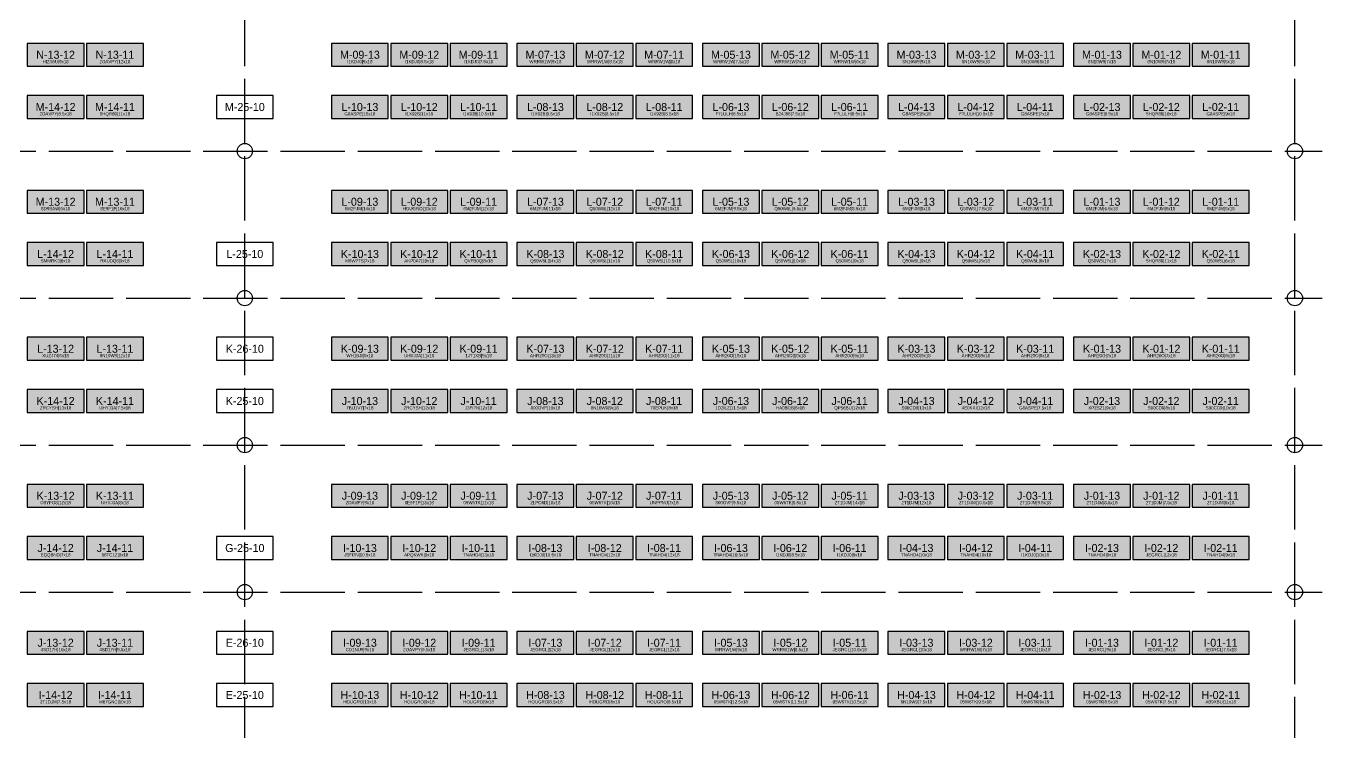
# Model space of a CAD drawing. Header units: metres. Extents: x 0 to 48.5, y -2.8 to 53.5.
# Drawn here: x 22.89 to 48.46, y 25.44 to 39.37 of the extents above; entities that cross this region are included whole.
import ezdxf
from ezdxf.enums import TextEntityAlignment as Align

# ---------------------------------------------------------------- set-up
doc = ezdxf.new("R2010")
doc.units = ezdxf.units.M
doc.linetypes.add('DASHED', pattern=[1.524, 1.27, -0.254])
for name, color, linetype in [('CROSS_AISLES', 4, 'Continuous'), ('LABELS', 7, 'Continuous'), ('RACK_L1', 7, 'Continuous'), ('STOCK_ONLY', 254, 'Continuous'), ('SUPPORT_POINTS', 8, 'Continuous'), ('WALKWAYS', 8, 'Continuous'), ('ZONE_A', 1, 'Continuous'), ('ZONE_B', 30, 'Continuous'), ('ZONE_C', 5, 'Continuous')]:
    doc.layers.add(name, color=color, linetype=linetype)

msp = doc.modelspace()

# ---------------------------------------------------------------- hatches: boundary and pattern name
at = {"layer": 'STOCK_ONLY'}
for points in [[(24.081, 38.574), (25.204, 38.574), (25.204, 39.025), (24.081, 39.025)], [(28.912, 38.574), (30.035, 38.574), (30.035, 39.025), (28.912, 39.025)], [(30.084, 38.574), (31.206, 38.574), (31.206, 39.025), (30.084, 39.025)], [(31.255, 38.574), (32.377, 38.574), (32.377, 39.025), (31.255, 39.025)], [(32.572, 38.574), (33.695, 38.574), (33.695, 39.025), (32.572, 39.025)], [(33.744, 38.574), (34.866, 38.574), (34.866, 39.025), (33.744, 39.025)], [(36.232, 38.574), (37.355, 38.574), (37.355, 39.025), (36.232, 39.025)], [(37.404, 38.574), (38.526, 38.574), (38.526, 39.025), (37.404, 39.025)], [(38.575, 38.574), (39.697, 38.574), (39.697, 39.025), (38.575, 39.025)], [(39.892, 38.574), (41.015, 38.574), (41.015, 39.025), (39.892, 39.025)], [(41.064, 38.574), (42.186, 38.574), (42.186, 39.025), (41.064, 39.025)], [(42.235, 38.574), (43.357, 38.574), (43.357, 39.025), (42.235, 39.025)], [(43.552, 38.574), (44.675, 38.574), (44.675, 39.025), (43.552, 39.025)], [(44.724, 38.574), (45.846, 38.574), (45.846, 39.025), (44.724, 39.025)], [(24.081, 37.543), (25.204, 37.543), (25.204, 37.994), (24.081, 37.994)], [(30.084, 37.543), (31.206, 37.543), (31.206, 37.994), (30.084, 37.994)], [(32.572, 37.543), (33.695, 37.543), (33.695, 37.994), (32.572, 37.994)], [(33.744, 37.543), (34.866, 37.543), (34.866, 37.994), (33.744, 37.994)], [(34.915, 37.543), (36.037, 37.543), (36.037, 37.994), (34.915, 37.994)], [(37.404, 37.543), (38.526, 37.543), (38.526, 37.994), (37.404, 37.994)], [(42.235, 37.543), (43.357, 37.543), (43.357, 37.994), (42.235, 37.994)], [(44.724, 37.543), (45.846, 37.543), (45.846, 37.994), (44.724, 37.994)], [(45.895, 37.543), (47.017, 37.543), (47.017, 37.994), (45.895, 37.994)], [(22.91, 35.674), (24.032, 35.674), (24.032, 36.125), (22.91, 36.125)], [(28.912, 35.674), (30.035, 35.674), (30.035, 36.125), (28.912, 36.125)], [(31.255, 35.674), (32.377, 35.674), (32.377, 36.125), (31.255, 36.125)], [(32.572, 35.674), (33.695, 35.674), (33.695, 36.125), (32.572, 36.125)], [(33.744, 35.674), (34.866, 35.674), (34.866, 36.125), (33.744, 36.125)], [(37.404, 35.674), (38.526, 35.674), (38.526, 36.125), (37.404, 36.125)], [(39.892, 35.674), (41.015, 35.674), (41.015, 36.125), (39.892, 36.125)], [(41.064, 35.674), (42.186, 35.674), (42.186, 36.125), (41.064, 36.125)], [(42.235, 35.674), (43.357, 35.674), (43.357, 36.125), (42.235, 36.125)], [(44.724, 35.674), (45.846, 35.674), (45.846, 36.125), (44.724, 36.125)], [(45.895, 35.674), (47.017, 35.674), (47.017, 36.125), (45.895, 36.125)], [(30.084, 34.643), (31.206, 34.643), (31.206, 35.094), (30.084, 35.094)], [(31.255, 34.643), (32.377, 34.643), (32.377, 35.094), (31.255, 35.094)], [(32.572, 34.643), (33.695, 34.643), (33.695, 35.094), (32.572, 35.094)], [(33.744, 34.643), (34.866, 34.643), (34.866, 35.094), (33.744, 35.094)], [(36.232, 34.643), (37.355, 34.643), (37.355, 35.094), (36.232, 35.094)], [(37.404, 34.643), (38.526, 34.643), (38.526, 35.094), (37.404, 35.094)], [(38.575, 34.643), (39.697, 34.643), (39.697, 35.094), (38.575, 35.094)], [(39.892, 34.643), (41.015, 34.643), (41.015, 35.094), (39.892, 35.094)], [(41.064, 34.643), (42.186, 34.643), (42.186, 35.094), (41.064, 35.094)], [(42.235, 34.643), (43.357, 34.643), (43.357, 35.094), (42.235, 35.094)], [(43.552, 34.643), (44.675, 34.643), (44.675, 35.094), (43.552, 35.094)], [(44.724, 34.643), (45.846, 34.643), (45.846, 35.094), (44.724, 35.094)], [(45.895, 34.643), (47.017, 34.643), (47.017, 35.094), (45.895, 35.094)], [(24.081, 32.775), (25.204, 32.775), (25.204, 33.226), (24.081, 33.226)], [(31.255, 32.775), (32.377, 32.775), (32.377, 33.226), (31.255, 33.226)], [(32.572, 32.775), (33.695, 32.775), (33.695, 33.226), (32.572, 33.226)], [(34.915, 32.775), (36.037, 32.775), (36.037, 33.226), (34.915, 33.226)], [(36.232, 32.775), (37.355, 32.775), (37.355, 33.226), (36.232, 33.226)], [(37.404, 32.775), (38.526, 32.775), (38.526, 33.226), (37.404, 33.226)], [(38.575, 32.775), (39.697, 32.775), (39.697, 33.226), (38.575, 33.226)], [(39.892, 32.775), (41.015, 32.775), (41.015, 33.226), (39.892, 33.226)], [(41.064, 32.775), (42.186, 32.775), (42.186, 33.226), (41.064, 33.226)], [(42.235, 32.775), (43.357, 32.775), (43.357, 33.226), (42.235, 33.226)], [(43.552, 32.775), (44.675, 32.775), (44.675, 33.226), (43.552, 33.226)], [(44.724, 32.775), (45.846, 32.775), (45.846, 33.226), (44.724, 33.226)], [(34.915, 31.743), (36.037, 31.743), (36.037, 32.194), (34.915, 32.194)], [(37.404, 31.743), (38.526, 31.743), (38.526, 32.194), (37.404, 32.194)], [(41.064, 31.743), (42.186, 31.743), (42.186, 32.194), (41.064, 32.194)], [(43.552, 31.743), (44.675, 31.743), (44.675, 32.194), (43.552, 32.194)], [(44.724, 31.743), (45.846, 31.743), (45.846, 32.194), (44.724, 32.194)], [(45.895, 31.743), (47.017, 31.743), (47.017, 32.194), (45.895, 32.194)], [(24.081, 29.874), (25.204, 29.874), (25.204, 30.325), (24.081, 30.325)], [(31.255, 29.874), (32.377, 29.874), (32.377, 30.325), (31.255, 30.325)], [(33.744, 29.874), (34.866, 29.874), (34.866, 30.325), (33.744, 30.325)], [(37.404, 29.874), (38.526, 29.874), (38.526, 30.325), (37.404, 30.325)], [(38.575, 29.874), (39.697, 29.874), (39.697, 30.325), (38.575, 30.325)], [(41.064, 29.874), (42.186, 29.874), (42.186, 30.325), (41.064, 30.325)], [(42.235, 29.874), (43.357, 29.874), (43.357, 30.325), (42.235, 30.325)], [(43.552, 29.874), (44.675, 29.874), (44.675, 30.325), (43.552, 30.325)], [(44.724, 29.874), (45.846, 29.874), (45.846, 30.325), (44.724, 30.325)], [(45.895, 29.874), (47.017, 29.874), (47.017, 30.325), (45.895, 30.325)], [(34.915, 28.843), (36.037, 28.843), (36.037, 29.294), (34.915, 29.294)], [(39.892, 28.843), (41.015, 28.843), (41.015, 29.294), (39.892, 29.294)], [(41.064, 28.843), (42.186, 28.843), (42.186, 29.294), (41.064, 29.294)], [(42.235, 28.843), (43.357, 28.843), (43.357, 29.294), (42.235, 29.294)], [(44.724, 28.843), (45.846, 28.843), (45.846, 29.294), (44.724, 29.294)], [(45.895, 28.843), (47.017, 28.843), (47.017, 29.294), (45.895, 29.294)], [(33.744, 26.974), (34.866, 26.974), (34.866, 27.425), (33.744, 27.425)], [(34.915, 26.974), (36.037, 26.974), (36.037, 27.425), (34.915, 27.425)], [(38.575, 26.974), (39.697, 26.974), (39.697, 27.425), (38.575, 27.425)], [(39.892, 26.974), (41.015, 26.974), (41.015, 27.425), (39.892, 27.425)], [(41.064, 26.974), (42.186, 26.974), (42.186, 27.425), (41.064, 27.425)], [(42.235, 26.974), (43.357, 26.974), (43.357, 27.425), (42.235, 27.425)], [(43.552, 26.974), (44.675, 26.974), (44.675, 27.425), (43.552, 27.425)], [(44.724, 26.974), (45.846, 26.974), (45.846, 27.425), (44.724, 27.425)], [(31.255, 25.943), (32.377, 25.943), (32.377, 26.394), (31.255, 26.394)], [(34.915, 25.943), (36.037, 25.943), (36.037, 26.394), (34.915, 26.394)], [(42.235, 25.943), (43.357, 25.943), (43.357, 26.394), (42.235, 26.394)], [(45.895, 25.943), (47.017, 25.943), (47.017, 26.394), (45.895, 26.394)]]:
    msp.add_hatch(color=254, dxfattribs=at).paths.add_polyline_path(points)
at = {"layer": 'ZONE_A'}
for points in [[(34.915, 38.574), (36.037, 38.574), (36.037, 39.025), (34.915, 39.025)], [(45.895, 38.574), (47.017, 38.574), (47.017, 39.025), (45.895, 39.025)], [(31.255, 37.543), (32.377, 37.543), (32.377, 37.994), (31.255, 37.994)], [(39.892, 37.543), (41.015, 37.543), (41.015, 37.994), (39.892, 37.994)], [(34.915, 35.674), (36.037, 35.674), (36.037, 36.125), (34.915, 36.125)], [(36.232, 35.674), (37.355, 35.674), (37.355, 36.125), (36.232, 36.125)], [(38.575, 35.674), (39.697, 35.674), (39.697, 36.125), (38.575, 36.125)], [(24.081, 34.643), (25.204, 34.643), (25.204, 35.094), (24.081, 35.094)], [(34.915, 34.643), (36.037, 34.643), (36.037, 35.094), (34.915, 35.094)], [(28.912, 32.775), (30.035, 32.775), (30.035, 33.226), (28.912, 33.226)], [(30.084, 32.775), (31.206, 32.775), (31.206, 33.226), (30.084, 33.226)], [(33.744, 32.775), (34.866, 32.775), (34.866, 33.226), (33.744, 33.226)], [(22.91, 31.743), (24.032, 31.743), (24.032, 32.194), (22.91, 32.194)], [(28.912, 31.743), (30.035, 31.743), (30.035, 32.194), (28.912, 32.194)], [(30.084, 31.743), (31.206, 31.743), (31.206, 32.194), (30.084, 32.194)], [(31.255, 31.743), (32.377, 31.743), (32.377, 32.194), (31.255, 32.194)], [(32.572, 31.743), (33.695, 31.743), (33.695, 32.194), (32.572, 32.194)], [(33.744, 31.743), (34.866, 31.743), (34.866, 32.194), (33.744, 32.194)], [(42.235, 31.743), (43.357, 31.743), (43.357, 32.194), (42.235, 32.194)], [(22.91, 29.874), (24.032, 29.874), (24.032, 30.325), (22.91, 30.325)], [(34.915, 29.874), (36.037, 29.874), (36.037, 30.325), (34.915, 30.325)], [(36.232, 29.874), (37.355, 29.874), (37.355, 30.325), (36.232, 30.325)], [(39.892, 29.874), (41.015, 29.874), (41.015, 30.325), (39.892, 30.325)], [(22.91, 28.843), (24.032, 28.843), (24.032, 29.294), (22.91, 29.294)], [(24.081, 28.843), (25.204, 28.843), (25.204, 29.294), (24.081, 29.294)], [(28.912, 28.843), (30.035, 28.843), (30.035, 29.294), (28.912, 29.294)], [(31.255, 28.843), (32.377, 28.843), (32.377, 29.294), (31.255, 29.294)], [(32.572, 28.843), (33.695, 28.843), (33.695, 29.294), (32.572, 29.294)], [(33.744, 28.843), (34.866, 28.843), (34.866, 29.294), (33.744, 29.294)], [(36.232, 28.843), (37.355, 28.843), (37.355, 29.294), (36.232, 29.294)], [(37.404, 28.843), (38.526, 28.843), (38.526, 29.294), (37.404, 29.294)], [(38.575, 28.843), (39.697, 28.843), (39.697, 29.294), (38.575, 29.294)], [(43.552, 28.843), (44.675, 28.843), (44.675, 29.294), (43.552, 29.294)], [(28.912, 26.974), (30.035, 26.974), (30.035, 27.425), (28.912, 27.425)], [(31.255, 26.974), (32.377, 26.974), (32.377, 27.425), (31.255, 27.425)], [(32.572, 26.974), (33.695, 26.974), (33.695, 27.425), (32.572, 27.425)], [(36.232, 26.974), (37.355, 26.974), (37.355, 27.425), (36.232, 27.425)], [(37.404, 26.974), (38.526, 26.974), (38.526, 27.425), (37.404, 27.425)], [(45.895, 26.974), (47.017, 26.974), (47.017, 27.425), (45.895, 27.425)], [(37.404, 25.943), (38.526, 25.943), (38.526, 26.394), (37.404, 26.394)], [(38.575, 25.943), (39.697, 25.943), (39.697, 26.394), (38.575, 26.394)], [(39.892, 25.943), (41.015, 25.943), (41.015, 26.394), (39.892, 26.394)], [(41.064, 25.943), (42.186, 25.943), (42.186, 26.394), (41.064, 26.394)], [(43.552, 25.943), (44.675, 25.943), (44.675, 26.394), (43.552, 26.394)]]:
    msp.add_hatch(color=1, dxfattribs=at).paths.add_polyline_path(points)
at = {"layer": 'ZONE_B'}
for points in [[(22.91, 38.574), (24.032, 38.574), (24.032, 39.025), (22.91, 39.025)], [(22.91, 37.543), (24.032, 37.543), (24.032, 37.994), (22.91, 37.994)], [(36.232, 37.543), (37.355, 37.543), (37.355, 37.994), (36.232, 37.994)], [(38.575, 37.543), (39.697, 37.543), (39.697, 37.994), (38.575, 37.994)], [(41.064, 37.543), (42.186, 37.543), (42.186, 37.994), (41.064, 37.994)], [(43.552, 37.543), (44.675, 37.543), (44.675, 37.994), (43.552, 37.994)], [(24.081, 35.674), (25.204, 35.674), (25.204, 36.125), (24.081, 36.125)], [(43.552, 35.674), (44.675, 35.674), (44.675, 36.125), (43.552, 36.125)], [(22.91, 34.643), (24.032, 34.643), (24.032, 35.094), (22.91, 35.094)], [(22.91, 32.775), (24.032, 32.775), (24.032, 33.226), (22.91, 33.226)], [(45.895, 32.775), (47.017, 32.775), (47.017, 33.226), (45.895, 33.226)], [(24.081, 31.743), (25.204, 31.743), (25.204, 32.194), (24.081, 32.194)], [(38.575, 31.743), (39.697, 31.743), (39.697, 32.194), (38.575, 32.194)], [(39.892, 31.743), (41.015, 31.743), (41.015, 32.194), (39.892, 32.194)], [(28.912, 29.874), (30.035, 29.874), (30.035, 30.325), (28.912, 30.325)], [(32.572, 29.874), (33.695, 29.874), (33.695, 30.325), (32.572, 30.325)], [(30.084, 28.843), (31.206, 28.843), (31.206, 29.294), (30.084, 29.294)], [(22.91, 26.974), (24.032, 26.974), (24.032, 27.425), (22.91, 27.425)], [(24.081, 26.974), (25.204, 26.974), (25.204, 27.425), (24.081, 27.425)], [(30.084, 26.974), (31.206, 26.974), (31.206, 27.425), (30.084, 27.425)], [(22.91, 25.943), (24.032, 25.943), (24.032, 26.394), (22.91, 26.394)], [(24.081, 25.943), (25.204, 25.943), (25.204, 26.394), (24.081, 26.394)], [(30.084, 25.943), (31.206, 25.943), (31.206, 26.394), (30.084, 26.394)], [(32.572, 25.943), (33.695, 25.943), (33.695, 26.394), (32.572, 26.394)], [(36.232, 25.943), (37.355, 25.943), (37.355, 26.394), (36.232, 26.394)], [(44.724, 25.943), (45.846, 25.943), (45.846, 26.394), (44.724, 26.394)]]:
    msp.add_hatch(color=30, dxfattribs=at).paths.add_polyline_path(points)
at = {"layer": 'ZONE_C'}
for points in [[(28.912, 37.543), (30.035, 37.543), (30.035, 37.994), (28.912, 37.994)], [(30.084, 35.674), (31.206, 35.674), (31.206, 36.125), (30.084, 36.125)], [(28.912, 34.643), (30.035, 34.643), (30.035, 35.094), (28.912, 35.094)], [(36.232, 31.743), (37.355, 31.743), (37.355, 32.194), (36.232, 32.194)], [(30.084, 29.874), (31.206, 29.874), (31.206, 30.325), (30.084, 30.325)], [(28.912, 25.943), (30.035, 25.943), (30.035, 26.394), (28.912, 26.394)], [(33.744, 25.943), (34.866, 25.943), (34.866, 26.394), (33.744, 26.394)]]:
    msp.add_hatch(color=5, dxfattribs=at).paths.add_polyline_path(points)

# ---------------------------------------------------------------- linework, layer by layer
at = {"layer": 'CROSS_AISLES', "linetype": 'DASHED'}
for p, q in [((27.204, 2), (27.204, 52.4)), ((47.92, 2), (47.92, 52.4))]:
    msp.add_line(p, q, dxfattribs=at)
at = {"layer": 'RACK_L1'}
for points in [[(22.91, 38.574), (24.032, 38.574), (24.032, 39.025), (22.91, 39.025)], [(24.081, 38.574), (25.204, 38.574), (25.204, 39.025), (24.081, 39.025)], [(28.912, 38.574), (30.035, 38.574), (30.035, 39.025), (28.912, 39.025)], [(30.084, 38.574), (31.206, 38.574), (31.206, 39.025), (30.084, 39.025)], [(31.255, 38.574), (32.377, 38.574), (32.377, 39.025), (31.255, 39.025)], [(32.572, 38.574), (33.695, 38.574), (33.695, 39.025), (32.572, 39.025)], [(33.744, 38.574), (34.866, 38.574), (34.866, 39.025), (33.744, 39.025)], [(34.915, 38.574), (36.037, 38.574), (36.037, 39.025), (34.915, 39.025)], [(36.232, 38.574), (37.355, 38.574), (37.355, 39.025), (36.232, 39.025)], [(37.404, 38.574), (38.526, 38.574), (38.526, 39.025), (37.404, 39.025)], [(38.575, 38.574), (39.697, 38.574), (39.697, 39.025), (38.575, 39.025)], [(39.892, 38.574), (41.015, 38.574), (41.015, 39.025), (39.892, 39.025)], [(41.064, 38.574), (42.186, 38.574), (42.186, 39.025), (41.064, 39.025)], [(42.235, 38.574), (43.357, 38.574), (43.357, 39.025), (42.235, 39.025)], [(43.552, 38.574), (44.675, 38.574), (44.675, 39.025), (43.552, 39.025)], [(44.724, 38.574), (45.846, 38.574), (45.846, 39.025), (44.724, 39.025)], [(45.895, 38.574), (47.017, 38.574), (47.017, 39.025), (45.895, 39.025)], [(22.91, 37.543), (24.032, 37.543), (24.032, 37.994), (22.91, 37.994)], [(24.081, 37.543), (25.204, 37.543), (25.204, 37.994), (24.081, 37.994)], [(26.643, 37.543), (27.766, 37.543), (27.766, 37.994), (26.643, 37.994)], [(28.912, 37.543), (30.035, 37.543), (30.035, 37.994), (28.912, 37.994)], [(30.084, 37.543), (31.206, 37.543), (31.206, 37.994), (30.084, 37.994)], [(31.255, 37.543), (32.377, 37.543), (32.377, 37.994), (31.255, 37.994)], [(32.572, 37.543), (33.695, 37.543), (33.695, 37.994), (32.572, 37.994)], [(33.744, 37.543), (34.866, 37.543), (34.866, 37.994), (33.744, 37.994)], [(34.915, 37.543), (36.037, 37.543), (36.037, 37.994), (34.915, 37.994)], [(36.232, 37.543), (37.355, 37.543), (37.355, 37.994), (36.232, 37.994)], [(37.404, 37.543), (38.526, 37.543), (38.526, 37.994), (37.404, 37.994)], [(38.575, 37.543), (39.697, 37.543), (39.697, 37.994), (38.575, 37.994)], [(39.892, 37.543), (41.015, 37.543), (41.015, 37.994), (39.892, 37.994)], [(41.064, 37.543), (42.186, 37.543), (42.186, 37.994), (41.064, 37.994)], [(42.235, 37.543), (43.357, 37.543), (43.357, 37.994), (42.235, 37.994)], [(43.552, 37.543), (44.675, 37.543), (44.675, 37.994), (43.552, 37.994)], [(44.724, 37.543), (45.846, 37.543), (45.846, 37.994), (44.724, 37.994)], [(45.895, 37.543), (47.017, 37.543), (47.017, 37.994), (45.895, 37.994)], [(22.91, 35.674), (24.032, 35.674), (24.032, 36.125), (22.91, 36.125)], [(24.081, 35.674), (25.204, 35.674), (25.204, 36.125), (24.081, 36.125)], [(28.912, 35.674), (30.035, 35.674), (30.035, 36.125), (28.912, 36.125)], [(30.084, 35.674), (31.206, 35.674), (31.206, 36.125), (30.084, 36.125)], [(31.255, 35.674), (32.377, 35.674), (32.377, 36.125), (31.255, 36.125)], [(32.572, 35.674), (33.695, 35.674), (33.695, 36.125), (32.572, 36.125)], [(33.744, 35.674), (34.866, 35.674), (34.866, 36.125), (33.744, 36.125)], [(34.915, 35.674), (36.037, 35.674), (36.037, 36.125), (34.915, 36.125)], [(36.232, 35.674), (37.355, 35.674), (37.355, 36.125), (36.232, 36.125)], [(37.404, 35.674), (38.526, 35.674), (38.526, 36.125), (37.404, 36.125)], [(38.575, 35.674), (39.697, 35.674), (39.697, 36.125), (38.575, 36.125)], [(39.892, 35.674), (41.015, 35.674), (41.015, 36.125), (39.892, 36.125)], [(41.064, 35.674), (42.186, 35.674), (42.186, 36.125), (41.064, 36.125)], [(42.235, 35.674), (43.357, 35.674), (43.357, 36.125), (42.235, 36.125)], [(43.552, 35.674), (44.675, 35.674), (44.675, 36.125), (43.552, 36.125)], [(44.724, 35.674), (45.846, 35.674), (45.846, 36.125), (44.724, 36.125)], [(45.895, 35.674), (47.017, 35.674), (47.017, 36.125), (45.895, 36.125)], [(22.91, 34.643), (24.032, 34.643), (24.032, 35.094), (22.91, 35.094)], [(24.081, 34.643), (25.204, 34.643), (25.204, 35.094), (24.081, 35.094)], [(26.643, 34.643), (27.766, 34.643), (27.766, 35.094), (26.643, 35.094)], [(28.912, 34.643), (30.035, 34.643), (30.035, 35.094), (28.912, 35.094)], [(30.084, 34.643), (31.206, 34.643), (31.206, 35.094), (30.084, 35.094)], [(31.255, 34.643), (32.377, 34.643), (32.377, 35.094), (31.255, 35.094)], [(32.572, 34.643), (33.695, 34.643), (33.695, 35.094), (32.572, 35.094)], [(33.744, 34.643), (34.866, 34.643), (34.866, 35.094), (33.744, 35.094)], [(34.915, 34.643), (36.037, 34.643), (36.037, 35.094), (34.915, 35.094)], [(36.232, 34.643), (37.355, 34.643), (37.355, 35.094), (36.232, 35.094)], [(37.404, 34.643), (38.526, 34.643), (38.526, 35.094), (37.404, 35.094)], [(38.575, 34.643), (39.697, 34.643), (39.697, 35.094), (38.575, 35.094)], [(39.892, 34.643), (41.015, 34.643), (41.015, 35.094), (39.892, 35.094)], [(41.064, 34.643), (42.186, 34.643), (42.186, 35.094), (41.064, 35.094)], [(42.235, 34.643), (43.357, 34.643), (43.357, 35.094), (42.235, 35.094)], [(43.552, 34.643), (44.675, 34.643), (44.675, 35.094), (43.552, 35.094)], [(44.724, 34.643), (45.846, 34.643), (45.846, 35.094), (44.724, 35.094)], [(45.895, 34.643), (47.017, 34.643), (47.017, 35.094), (45.895, 35.094)], [(22.91, 32.775), (24.032, 32.775), (24.032, 33.226), (22.91, 33.226)], [(24.081, 32.775), (25.204, 32.775), (25.204, 33.226), (24.081, 33.226)], [(26.643, 32.775), (27.766, 32.775), (27.766, 33.226), (26.643, 33.226)], [(28.912, 32.775), (30.035, 32.775), (30.035, 33.226), (28.912, 33.226)], [(30.084, 32.775), (31.206, 32.775), (31.206, 33.226), (30.084, 33.226)], [(31.255, 32.775), (32.377, 32.775), (32.377, 33.226), (31.255, 33.226)], [(32.572, 32.775), (33.695, 32.775), (33.695, 33.226), (32.572, 33.226)], [(33.744, 32.775), (34.866, 32.775), (34.866, 33.226), (33.744, 33.226)], [(34.915, 32.775), (36.037, 32.775), (36.037, 33.226), (34.915, 33.226)], [(36.232, 32.775), (37.355, 32.775), (37.355, 33.226), (36.232, 33.226)], [(37.404, 32.775), (38.526, 32.775), (38.526, 33.226), (37.404, 33.226)], [(38.575, 32.775), (39.697, 32.775), (39.697, 33.226), (38.575, 33.226)], [(39.892, 32.775), (41.015, 32.775), (41.015, 33.226), (39.892, 33.226)], [(41.064, 32.775), (42.186, 32.775), (42.186, 33.226), (41.064, 33.226)], [(42.235, 32.775), (43.357, 32.775), (43.357, 33.226), (42.235, 33.226)], [(43.552, 32.775), (44.675, 32.775), (44.675, 33.226), (43.552, 33.226)], [(44.724, 32.775), (45.846, 32.775), (45.846, 33.226), (44.724, 33.226)], [(45.895, 32.775), (47.017, 32.775), (47.017, 33.226), (45.895, 33.226)], [(22.91, 31.743), (24.032, 31.743), (24.032, 32.194), (22.91, 32.194)], [(24.081, 31.743), (25.204, 31.743), (25.204, 32.194), (24.081, 32.194)], [(26.643, 31.743), (27.766, 31.743), (27.766, 32.194), (26.643, 32.194)], [(28.912, 31.743), (30.035, 31.743), (30.035, 32.194), (28.912, 32.194)], [(30.084, 31.743), (31.206, 31.743), (31.206, 32.194), (30.084, 32.194)], [(31.255, 31.743), (32.377, 31.743), (32.377, 32.194), (31.255, 32.194)], [(32.572, 31.743), (33.695, 31.743), (33.695, 32.194), (32.572, 32.194)], [(33.744, 31.743), (34.866, 31.743), (34.866, 32.194), (33.744, 32.194)], [(34.915, 31.743), (36.037, 31.743), (36.037, 32.194), (34.915, 32.194)], [(36.232, 31.743), (37.355, 31.743), (37.355, 32.194), (36.232, 32.194)], [(37.404, 31.743), (38.526, 31.743), (38.526, 32.194), (37.404, 32.194)], [(38.575, 31.743), (39.697, 31.743), (39.697, 32.194), (38.575, 32.194)], [(39.892, 31.743), (41.015, 31.743), (41.015, 32.194), (39.892, 32.194)], [(41.064, 31.743), (42.186, 31.743), (42.186, 32.194), (41.064, 32.194)], [(42.235, 31.743), (43.357, 31.743), (43.357, 32.194), (42.235, 32.194)], [(43.552, 31.743), (44.675, 31.743), (44.675, 32.194), (43.552, 32.194)], [(44.724, 31.743), (45.846, 31.743), (45.846, 32.194), (44.724, 32.194)], [(45.895, 31.743), (47.017, 31.743), (47.017, 32.194), (45.895, 32.194)], [(22.91, 29.874), (24.032, 29.874), (24.032, 30.325), (22.91, 30.325)], [(24.081, 29.874), (25.204, 29.874), (25.204, 30.325), (24.081, 30.325)], [(28.912, 29.874), (30.035, 29.874), (30.035, 30.325), (28.912, 30.325)], [(30.084, 29.874), (31.206, 29.874), (31.206, 30.325), (30.084, 30.325)], [(31.255, 29.874), (32.377, 29.874), (32.377, 30.325), (31.255, 30.325)], [(32.572, 29.874), (33.695, 29.874), (33.695, 30.325), (32.572, 30.325)], [(33.744, 29.874), (34.866, 29.874), (34.866, 30.325), (33.744, 30.325)], [(34.915, 29.874), (36.037, 29.874), (36.037, 30.325), (34.915, 30.325)], [(36.232, 29.874), (37.355, 29.874), (37.355, 30.325), (36.232, 30.325)], [(37.404, 29.874), (38.526, 29.874), (38.526, 30.325), (37.404, 30.325)], [(38.575, 29.874), (39.697, 29.874), (39.697, 30.325), (38.575, 30.325)], [(39.892, 29.874), (41.015, 29.874), (41.015, 30.325), (39.892, 30.325)], [(41.064, 29.874), (42.186, 29.874), (42.186, 30.325), (41.064, 30.325)], [(42.235, 29.874), (43.357, 29.874), (43.357, 30.325), (42.235, 30.325)], [(43.552, 29.874), (44.675, 29.874), (44.675, 30.325), (43.552, 30.325)], [(44.724, 29.874), (45.846, 29.874), (45.846, 30.325), (44.724, 30.325)], [(45.895, 29.874), (47.017, 29.874), (47.017, 30.325), (45.895, 30.325)], [(22.91, 28.843), (24.032, 28.843), (24.032, 29.294), (22.91, 29.294)], [(24.081, 28.843), (25.204, 28.843), (25.204, 29.294), (24.081, 29.294)], [(26.643, 28.843), (27.766, 28.843), (27.766, 29.294), (26.643, 29.294)], [(28.912, 28.843), (30.035, 28.843), (30.035, 29.294), (28.912, 29.294)], [(30.084, 28.843), (31.206, 28.843), (31.206, 29.294), (30.084, 29.294)], [(31.255, 28.843), (32.377, 28.843), (32.377, 29.294), (31.255, 29.294)], [(32.572, 28.843), (33.695, 28.843), (33.695, 29.294), (32.572, 29.294)], [(33.744, 28.843), (34.866, 28.843), (34.866, 29.294), (33.744, 29.294)], [(34.915, 28.843), (36.037, 28.843), (36.037, 29.294), (34.915, 29.294)], [(36.232, 28.843), (37.355, 28.843), (37.355, 29.294), (36.232, 29.294)], [(37.404, 28.843), (38.526, 28.843), (38.526, 29.294), (37.404, 29.294)], [(38.575, 28.843), (39.697, 28.843), (39.697, 29.294), (38.575, 29.294)], [(39.892, 28.843), (41.015, 28.843), (41.015, 29.294), (39.892, 29.294)], [(41.064, 28.843), (42.186, 28.843), (42.186, 29.294), (41.064, 29.294)], [(42.235, 28.843), (43.357, 28.843), (43.357, 29.294), (42.235, 29.294)], [(43.552, 28.843), (44.675, 28.843), (44.675, 29.294), (43.552, 29.294)], [(44.724, 28.843), (45.846, 28.843), (45.846, 29.294), (44.724, 29.294)], [(45.895, 28.843), (47.017, 28.843), (47.017, 29.294), (45.895, 29.294)], [(22.91, 26.974), (24.032, 26.974), (24.032, 27.425), (22.91, 27.425)], [(24.081, 26.974), (25.204, 26.974), (25.204, 27.425), (24.081, 27.425)], [(26.643, 26.974), (27.766, 26.974), (27.766, 27.425), (26.643, 27.425)], [(28.912, 26.974), (30.035, 26.974), (30.035, 27.425), (28.912, 27.425)], [(30.084, 26.974), (31.206, 26.974), (31.206, 27.425), (30.084, 27.425)], [(31.255, 26.974), (32.377, 26.974), (32.377, 27.425), (31.255, 27.425)], [(32.572, 26.974), (33.695, 26.974), (33.695, 27.425), (32.572, 27.425)], [(33.744, 26.974), (34.866, 26.974), (34.866, 27.425), (33.744, 27.425)], [(34.915, 26.974), (36.037, 26.974), (36.037, 27.425), (34.915, 27.425)], [(36.232, 26.974), (37.355, 26.974), (37.355, 27.425), (36.232, 27.425)], [(37.404, 26.974), (38.526, 26.974), (38.526, 27.425), (37.404, 27.425)], [(38.575, 26.974), (39.697, 26.974), (39.697, 27.425), (38.575, 27.425)], [(39.892, 26.974), (41.015, 26.974), (41.015, 27.425), (39.892, 27.425)], [(41.064, 26.974), (42.186, 26.974), (42.186, 27.425), (41.064, 27.425)], [(42.235, 26.974), (43.357, 26.974), (43.357, 27.425), (42.235, 27.425)], [(43.552, 26.974), (44.675, 26.974), (44.675, 27.425), (43.552, 27.425)], [(44.724, 26.974), (45.846, 26.974), (45.846, 27.425), (44.724, 27.425)], [(45.895, 26.974), (47.017, 26.974), (47.017, 27.425), (45.895, 27.425)], [(22.91, 25.943), (24.032, 25.943), (24.032, 26.394), (22.91, 26.394)], [(24.081, 25.943), (25.204, 25.943), (25.204, 26.394), (24.081, 26.394)], [(26.643, 25.943), (27.766, 25.943), (27.766, 26.394), (26.643, 26.394)], [(28.912, 25.943), (30.035, 25.943), (30.035, 26.394), (28.912, 26.394)], [(30.084, 25.943), (31.206, 25.943), (31.206, 26.394), (30.084, 26.394)], [(31.255, 25.943), (32.377, 25.943), (32.377, 26.394), (31.255, 26.394)], [(32.572, 25.943), (33.695, 25.943), (33.695, 26.394), (32.572, 26.394)], [(33.744, 25.943), (34.866, 25.943), (34.866, 26.394), (33.744, 26.394)], [(34.915, 25.943), (36.037, 25.943), (36.037, 26.394), (34.915, 26.394)], [(36.232, 25.943), (37.355, 25.943), (37.355, 26.394), (36.232, 26.394)], [(37.404, 25.943), (38.526, 25.943), (38.526, 26.394), (37.404, 26.394)], [(38.575, 25.943), (39.697, 25.943), (39.697, 26.394), (38.575, 26.394)], [(39.892, 25.943), (41.015, 25.943), (41.015, 26.394), (39.892, 26.394)], [(41.064, 25.943), (42.186, 25.943), (42.186, 26.394), (41.064, 26.394)], [(42.235, 25.943), (43.357, 25.943), (43.357, 26.394), (42.235, 26.394)], [(43.552, 25.943), (44.675, 25.943), (44.675, 26.394), (43.552, 26.394)], [(44.724, 25.943), (45.846, 25.943), (45.846, 26.394), (44.724, 26.394)], [(45.895, 25.943), (47.017, 25.943), (47.017, 26.394), (45.895, 26.394)]]:
    msp.add_lwpolyline(points, close=True, dxfattribs=at)
at = {"layer": 'SUPPORT_POINTS'}
for centre in [(27.204, 36.899), (47.92, 36.899), (27.204, 33.999), (47.92, 33.999), (27.204, 31.099), (47.92, 31.099), (27.204, 28.199), (47.92, 28.199)]:
    msp.add_circle(centre, 0.15, dxfattribs=at)
at = {"layer": 'WALKWAYS', "linetype": 'DASHED'}
for p, q in [((2, 36.899), (48.456, 36.899)), ((2, 33.999), (48.456, 33.999)), ((2, 31.099), (48.456, 31.099)), ((2, 28.199), (48.456, 28.199))]:
    msp.add_line(p, q, dxfattribs=at)

# ---------------------------------------------------------------- texts
at = {"layer": 'LABELS'}
for s, height, p in [('N-13-12', 0.1579, (23.471, 38.8)), ('N-13-11', 0.1579, (24.642, 38.8)), ('M-09-13', 0.1579, (29.474, 38.8)), ('M-09-12', 0.1579, (30.645, 38.8)), ('M-09-11', 0.1579, (31.816, 38.8)), ('M-07-13', 0.1579, (33.134, 38.8)), ('M-07-12', 0.1579, (34.305, 38.8)), ('M-07-11', 0.1579, (35.476, 38.8)), ('M-05-13', 0.1579, (36.794, 38.8)), ('M-05-12', 0.1579, (37.965, 38.8)), ('M-05-11', 0.1579, (39.136, 38.8)), ('M-03-13', 0.1579, (40.454, 38.8)), ('M-03-12', 0.1579, (41.625, 38.8)), ('M-03-11', 0.1579, (42.796, 38.8)), ('M-01-13', 0.1579, (44.114, 38.8)), ('M-01-12', 0.1579, (45.285, 38.8)), ('M-01-11', 0.1579, (46.456, 38.8)), ('HI2X6U|9x18', 0.06314, (23.471, 38.665)), ('2OAVPY|12x18', 0.06314, (24.642, 38.665)), ('I1KDJ0|9x18', 0.06314, (29.474, 38.665)), ('I1KDJ0|8.5x18', 0.06314, (30.645, 38.665)), ('I1KDJ0|7.5x18', 0.06314, (31.816, 38.665)), ('WRRW1W|9x18', 0.06314, (33.134, 38.665)), ('WRRW1W|8.5x18', 0.06314, (34.305, 38.665)), ('WRRW1W|8x18', 0.06314, (35.476, 38.665)), ('WRRW1W|7.5x18', 0.06314, (36.794, 38.665)), ('WRRW1W|7x18', 0.06314, (37.965, 38.665)), ('WRRW1W|6x18', 0.06314, (39.136, 38.665)), ('8N10W9|9x18', 0.06314, (40.454, 38.665)), ('8N10W9|9x18', 0.06314, (41.625, 38.665)), ('8N10W9|8x18', 0.06314, (42.796, 38.665)), ('8N10W9|7x18', 0.06314, (44.114, 38.665)), ('8N10W9|7x18', 0.06314, (45.285, 38.665)), ('8N10W9|5x18', 0.06314, (46.456, 38.665)), ('M-14-12', 0.1579, (23.471, 37.769)), ('M-14-11', 0.1579, (24.642, 37.769)), ('M-25-10', 0.1579, (27.204, 37.769)), ('L-10-13', 0.1579, (29.474, 37.769)), ('L-10-12', 0.1579, (30.645, 37.769)), ('L-10-11', 0.1579, (31.816, 37.769)), ('L-08-13', 0.1579, (33.134, 37.769)), ('L-08-12', 0.1579, (34.305, 37.769)), ('L-08-11', 0.1579, (35.476, 37.769)), ('L-06-13', 0.1579, (36.794, 37.769)), ('L-06-12', 0.1579, (37.965, 37.769)), ('L-06-11', 0.1579, (39.136, 37.769)), ('L-04-13', 0.1579, (40.454, 37.769)), ('L-04-12', 0.1579, (41.625, 37.769)), ('L-04-11', 0.1579, (42.796, 37.769)), ('L-02-13', 0.1579, (44.114, 37.769)), ('L-02-12', 0.1579, (45.285, 37.769)), ('L-02-11', 0.1579, (46.456, 37.769)), ('2OAVPY|8.5x18', 0.06314, (23.471, 37.634)), ('5HQR89|11x18', 0.06314, (24.642, 37.634)), ('G8ASPE|15x18', 0.06314, (29.474, 37.634)), ('I1X92B|11x18', 0.06314, (30.645, 37.634)), ('I1X92B|10.5x18', 0.06314, (31.816, 37.634)), ('I1X92B|9.5x18', 0.06314, (33.134, 37.634)), ('I1X92B|8.5x18', 0.06314, (34.305, 37.634)), ('I1X92B|6.5x18', 0.06314, (35.476, 37.634)), ('F7LULH|6.5x18', 0.06314, (36.794, 37.634)), ('B24J86|7.5x18', 0.06314, (37.965, 37.634)), ('F7LULH|8.5x18', 0.06314, (39.136, 37.634)), ('G8ASPE|8x18', 0.06314, (40.454, 37.634)), ('F7LULH|10.5x18', 0.06314, (41.625, 37.634)), ('G8ASPE|7x18', 0.06314, (42.796, 37.634)), ('G8ASPE|6.5x18', 0.06314, (44.114, 37.634)), ('5HQR89|10x18', 0.06314, (45.285, 37.634)), ('G8ASPE|9x18', 0.06314, (46.456, 37.634)), ('M-13-12', 0.1579, (23.471, 35.9)), ('8D9SAW|6x18', 0.06314, (23.471, 35.765)), ('M-13-11', 0.1579, (24.642, 35.9)), ('8E9F1P|10x18', 0.06314, (24.642, 35.765)), ('L-09-13', 0.1579, (29.474, 35.9)), ('6M2FJM|14x18', 0.06314, (29.474, 35.765)), ('L-09-12', 0.1579, (30.645, 35.9)), ('HOUGRO|10x18', 0.06314, (30.645, 35.765)), ('L-09-11', 0.1579, (31.816, 35.9)), ('6M2FJM|12x18', 0.06314, (31.816, 35.765)), ('L-07-13', 0.1579, (33.134, 35.9)), ('6M2FJM|11x18', 0.06314, (33.134, 35.765)), ('L-07-12', 0.1579, (34.305, 35.9)), ('Q50W5L|12x18', 0.06314, (34.305, 35.765)), ('L-07-11', 0.1579, (35.476, 35.9)), ('6M2FJM|10x18', 0.06314, (35.476, 35.765)), ('L-05-13', 0.1579, (36.794, 35.9)), ('6M2FJM|9.5x18', 0.06314, (36.794, 35.765)), ('L-05-12', 0.1579, (37.965, 35.9)), ('Q50W5L|9.5x18', 0.06314, (37.965, 35.765)), ('L-05-11', 0.1579, (39.136, 35.9)), ('6M2FJM|8.5x18', 0.06314, (39.136, 35.765)), ('L-03-13', 0.1579, (40.454, 35.9)), ('6M2FJM|8x18', 0.06314, (40.454, 35.765)), ('L-03-12', 0.1579, (41.625, 35.9)), ('Q50W5L|7.5x18', 0.06314, (41.625, 35.765)), ('L-03-11', 0.1579, (42.796, 35.9)), ('6M2FJM|7x18', 0.06314, (42.796, 35.765)), ('L-01-13', 0.1579, (44.114, 35.9)), ('6M2FJM|6.5x18', 0.06314, (44.114, 35.765)), ('L-01-12', 0.1579, (45.285, 35.9)), ('6M2FJM|6x18', 0.06314, (45.285, 35.765)), ('L-01-11', 0.1579, (46.456, 35.9)), ('6M2FJM|5x18', 0.06314, (46.456, 35.765)), ('L-14-12', 0.1579, (23.471, 34.869)), ('L-14-11', 0.1579, (24.642, 34.869)), ('L-25-10', 0.1579, (27.204, 34.869)), ('K-10-13', 0.1579, (29.474, 34.869)), ('K-10-12', 0.1579, (30.645, 34.869)), ('K-10-11', 0.1579, (31.816, 34.869)), ('K-08-13', 0.1579, (33.134, 34.869)), ('K-08-12', 0.1579, (34.305, 34.869)), ('K-08-11', 0.1579, (35.476, 34.869)), ('K-06-13', 0.1579, (36.794, 34.869)), ('K-06-12', 0.1579, (37.965, 34.869)), ('K-06-11', 0.1579, (39.136, 34.869)), ('K-04-13', 0.1579, (40.454, 34.869)), ('K-04-12', 0.1579, (41.625, 34.869)), ('K-04-11', 0.1579, (42.796, 34.869)), ('K-02-13', 0.1579, (44.114, 34.869)), ('K-02-12', 0.1579, (45.285, 34.869)), ('K-02-11', 0.1579, (46.456, 34.869)), ('SMMRK3|6x18', 0.06314, (23.471, 34.734)), ('RAUDQ6|9x18', 0.06314, (24.642, 34.734)), ('M8W7TS|7x18', 0.06314, (29.474, 34.734)), ('AKP0A7|10x18', 0.06314, (30.645, 34.734)), ('QVFB0Q|8x18', 0.06314, (31.816, 34.734)), ('Q50W5L|14x18', 0.06314, (33.134, 34.734)), ('Q50W5L|11x18', 0.06314, (34.305, 34.734)), ('Q50W5L|10.5x18', 0.06314, (35.476, 34.734)), ('Q50W5L|10x18', 0.06314, (36.794, 34.734)), ('Q50W5L|10x18', 0.06314, (37.965, 34.734)), ('Q50W5L|9x18', 0.06314, (39.136, 34.734)), ('Q50W5L|9x18', 0.06314, (40.454, 34.734)), ('Q50W5L|8x18', 0.06314, (41.625, 34.734)), ('Q50W5L|8x18', 0.06314, (42.796, 34.734)), ('Q50W5L|7x18', 0.06314, (44.114, 34.734)), ('5HQR89|11x18', 0.06314, (45.285, 34.734)), ('Q50W5L|6x18', 0.06314, (46.456, 34.734)), ('L-13-12', 0.1579, (23.471, 33)), ('L-13-11', 0.1579, (24.642, 33)), ('K-26-10', 0.1579, (27.204, 33)), ('K-09-13', 0.1579, (29.474, 33)), ('K-09-12', 0.1579, (30.645, 33)), ('K-09-11', 0.1579, (31.816, 33)), ('K-07-13', 0.1579, (33.134, 33)), ('K-07-12', 0.1579, (34.305, 33)), ('K-07-11', 0.1579, (35.476, 33)), ('K-05-13', 0.1579, (36.794, 33)), ('K-05-12', 0.1579, (37.965, 33)), ('K-05-11', 0.1579, (39.136, 33)), ('K-03-13', 0.1579, (40.454, 33)), ('K-03-12', 0.1579, (41.625, 33)), ('K-03-11', 0.1579, (42.796, 33)), ('K-01-13', 0.1579, (44.114, 33)), ('K-01-12', 0.1579, (45.285, 33)), ('K-01-11', 0.1579, (46.456, 33)), ('XUZJ74|6x18', 0.06314, (23.471, 32.865)), ('8N10W9|12x18', 0.06314, (24.642, 32.865)), ('WH1BJI|5x18', 0.06314, (29.474, 32.865)), ('UHYJ3A|11x18', 0.06314, (30.645, 32.865)), ('1JT1XB|9x18', 0.06314, (31.816, 32.865)), ('AHR20O|13x18', 0.06314, (33.134, 32.865)), ('AHR20O|11x18', 0.06314, (34.305, 32.865)), ('AHR20O|11x18', 0.06314, (35.476, 32.865)), ('AHR20O|10x18', 0.06314, (36.794, 32.865)), ('AHR20O|10x18', 0.06314, (37.965, 32.865)), ('AHR20O|9x18', 0.06314, (39.136, 32.865)), ('AHR20O|9x18', 0.06314, (40.454, 32.865)), ('AHR20O|8x18', 0.06314, (41.625, 32.865)), ('AHR20O|8x18', 0.06314, (42.796, 32.865)), ('AHR20O|7x18', 0.06314, (44.114, 32.865)), ('AHR20O|7x18', 0.06314, (45.285, 32.865)), ('AHR20O|6x18', 0.06314, (46.456, 32.865)), ('K-14-12', 0.1579, (23.471, 31.969)), ('K-14-11', 0.1579, (24.642, 31.969)), ('K-25-10', 0.1579, (27.204, 31.969)), ('J-10-13', 0.1579, (29.474, 31.969)), ('J-10-12', 0.1579, (30.645, 31.969)), ('J-10-11', 0.1579, (31.816, 31.969)), ('J-08-13', 0.1579, (33.134, 31.969)), ('J-08-12', 0.1579, (34.305, 31.969)), ('J-08-11', 0.1579, (35.476, 31.969)), ('J-06-13', 0.1579, (36.794, 31.969)), ('J-06-12', 0.1579, (37.965, 31.969)), ('J-06-11', 0.1579, (39.136, 31.969)), ('J-04-13', 0.1579, (40.454, 31.969)), ('J-04-12', 0.1579, (41.625, 31.969)), ('J-04-11', 0.1579, (42.796, 31.969)), ('J-02-13', 0.1579, (44.114, 31.969)), ('J-02-12', 0.1579, (45.285, 31.969)), ('J-02-11', 0.1579, (46.456, 31.969)), ('ZRCYSH|13x18', 0.06314, (23.471, 31.834)), ('UHYJ3A|7.5x18', 0.06314, (24.642, 31.834)), ('7BU1V7|7x18', 0.06314, (29.474, 31.834)), ('ZRCYSH|12x18', 0.06314, (30.645, 31.834)), ('J3FI7N|12x18', 0.06314, (31.816, 31.834)), ('800OVF|10x18', 0.06314, (33.134, 31.834)), ('8N10W9|9x18', 0.06314, (34.305, 31.834)), ('70EPUK|8x18', 0.06314, (35.476, 31.834)), ('1D2ILZ|11.5x18', 0.06314, (36.794, 31.834)), ('HA0BOB|6x18', 0.06314, (37.965, 31.834)), ('QP56BU|12x18', 0.06314, (39.136, 31.834)), ('S90CD9|13x18', 0.06314, (40.454, 31.834)), ('4E0KXI|12x18', 0.06314, (41.625, 31.834)), ('G8ASPE|7.5x18', 0.06314, (42.796, 31.834)), ('XPZSZ1|9x18', 0.06314, (44.114, 31.834)), ('S90CD9|8x18', 0.06314, (45.285, 31.834)), ('S90CD9|10x18', 0.06314, (46.456, 31.834)), ('K-13-12', 0.1579, (23.471, 30.1)), ('K-13-11', 0.1579, (24.642, 30.1)), ('J-09-13', 0.1579, (29.474, 30.1)), ('J-09-12', 0.1579, (30.645, 30.1)), ('J-09-11', 0.1579, (31.816, 30.1)), ('J-07-13', 0.1579, (33.134, 30.1)), ('J-07-12', 0.1579, (34.305, 30.1)), ('J-07-11', 0.1579, (35.476, 30.1)), ('J-05-13', 0.1579, (36.794, 30.1)), ('J-05-12', 0.1579, (37.965, 30.1)), ('J-05-11', 0.1579, (39.136, 30.1)), ('J-03-13', 0.1579, (40.454, 30.1)), ('J-03-12', 0.1579, (41.625, 30.1)), ('J-03-11', 0.1579, (42.796, 30.1)), ('J-01-13', 0.1579, (44.114, 30.1)), ('J-01-12', 0.1579, (45.285, 30.1)), ('J-01-11', 0.1579, (46.456, 30.1)), ('O9YFO8|12x18', 0.06314, (23.471, 29.965)), ('UHYJ3A|8x18', 0.06314, (24.642, 29.965)), ('2OAVPY|9x18', 0.06314, (29.474, 29.965)), ('8E9F1P|13x18', 0.06314, (30.645, 29.965)), ('05W6TK|11x18', 0.06314, (31.816, 29.965)), ('2LPO6D|10x18', 0.06314, (33.134, 29.965)), ('05W6TK|10x18', 0.06314, (34.305, 29.965)), ('UNPPMJ|7x18', 0.06314, (35.476, 29.965)), ('800OVF|9.5x18', 0.06314, (36.794, 29.965)), ('05W6TK|8.5x18', 0.06314, (37.965, 29.965)), ('2T1DJM|14x18', 0.06314, (39.136, 29.965)), ('2T1DJM|12x18', 0.06314, (40.454, 29.965)), ('2T1DJM|10.5x18', 0.06314, (41.625, 29.965)), ('2T1DJM|9.5x18', 0.06314, (42.796, 29.965)), ('2T1DJM|8.5x18', 0.06314, (44.114, 29.965)), ('2T1DJM|7.5x18', 0.06314, (45.285, 29.965)), ('2T1DJM|6x18', 0.06314, (46.456, 29.965)), ('J-14-12', 0.1579, (23.471, 29.069)), ('EQQBND|7x18', 0.06314, (23.471, 28.934)), ('J-14-11', 0.1579, (24.642, 29.069)), ('56TC1Z|9x18', 0.06314, (24.642, 28.934)), ('G-25-10', 0.1579, (27.204, 29.069)), ('I-10-13', 0.1579, (29.474, 29.069)), ('J3FI7N|10.5x18', 0.06314, (29.474, 28.934)), ('I-10-12', 0.1579, (30.645, 29.069)), ('APQKWK|9x18', 0.06314, (30.645, 28.934)), ('I-10-11', 0.1579, (31.816, 29.069)), ('TNAHD4|13x18', 0.06314, (31.816, 28.934)), ('I-08-13', 0.1579, (33.134, 29.069)), ('I1KDJ0|10.5x18', 0.06314, (33.134, 28.934)), ('I-08-12', 0.1579, (34.305, 29.069)), ('TNAHD4|12x18', 0.06314, (34.305, 28.934)), ('I-08-11', 0.1579, (35.476, 29.069)), ('TNAHD4|12x18', 0.06314, (35.476, 28.934)), ('TNAHD4|10.5x18', 0.06314, (36.794, 28.934)), ('I-06-13', 0.1579, (36.794, 29.069)), ('I-06-12', 0.1579, (37.965, 29.069)), ('I1KDJ0|8.5x18', 0.06314, (37.965, 28.934)), ('I-06-11', 0.1579, (39.136, 29.069)), ('I1KDJ0|8x18', 0.06314, (39.136, 28.934)), ('I-04-13', 0.1579, (40.454, 29.069)), ('TNAHD4|10x18', 0.06314, (40.454, 28.934)), ('I-04-12', 0.1579, (41.625, 29.069)), ('TNAHD4|10x18', 0.06314, (41.625, 28.934)), ('I-04-11', 0.1579, (42.796, 29.069)), ('I1KDJ0|10x18', 0.06314, (42.796, 28.934)), ('I-02-13', 0.1579, (44.114, 29.069)), ('TNAHD4|9x18', 0.06314, (44.114, 28.934)), ('I-02-12', 0.1579, (45.285, 29.069)), ('JEGRCL|12x18', 0.06314, (45.285, 28.934)), ('I-02-11', 0.1579, (46.456, 29.069)), ('TNAHD4|9x18', 0.06314, (46.456, 28.934)), ('J-13-12', 0.1579, (23.471, 27.2)), ('J-13-11', 0.1579, (24.642, 27.2)), ('E-26-10', 0.1579, (27.204, 27.2)), ('I-09-13', 0.1579, (29.474, 27.2)), ('I-09-12', 0.1579, (30.645, 27.2)), ('I-09-11', 0.1579, (31.816, 27.2)), ('I-07-13', 0.1579, (33.134, 27.2)), ('I-07-12', 0.1579, (34.305, 27.2)), ('I-07-11', 0.1579, (35.476, 27.2)), ('I-05-13', 0.1579, (36.794, 27.2)), ('I-05-12', 0.1579, (37.965, 27.2)), ('I-05-11', 0.1579, (39.136, 27.2)), ('I-03-13', 0.1579, (40.454, 27.2)), ('I-03-12', 0.1579, (41.625, 27.2)), ('I-03-11', 0.1579, (42.796, 27.2)), ('I-01-13', 0.1579, (44.114, 27.2)), ('I-01-12', 0.1579, (45.285, 27.2)), ('I-01-11', 0.1579, (46.456, 27.2)), ('4SD17H|10x18', 0.06314, (23.471, 27.065)), ('4SD17H|9.5x18', 0.06314, (24.642, 27.065)), ('CD1NU9|9x18', 0.06314, (29.474, 27.065)), ('2OAVPY|9.5x18', 0.06314, (30.645, 27.065)), ('JEGRCL|13x18', 0.06314, (31.816, 27.065)), ('JEGRCL|12x18', 0.06314, (33.134, 27.065)), ('JEGRCL|12x18', 0.06314, (34.305, 27.065)), ('JEGRCL|12x18', 0.06314, (35.476, 27.065)), ('WRRW1W|9x18', 0.06314, (36.794, 27.065)), ('WRRW1W|8.5x18', 0.06314, (37.965, 27.065)), ('JEGRCL|10.5x18', 0.06314, (39.136, 27.065)), ('JEGRCL|10x18', 0.06314, (40.454, 27.065)), ('WRRW1W|7x18', 0.06314, (41.625, 27.065)), ('JEGRCL|10x18', 0.06314, (42.796, 27.065)), ('JEGRCL|9x18', 0.06314, (44.114, 27.065)), ('JEGRCL|9x18', 0.06314, (45.285, 27.065)), ('JEGRCL|7.5x18', 0.06314, (46.456, 27.065)), ('I-14-12', 0.1579, (23.471, 26.169)), ('I-14-11', 0.1579, (24.642, 26.169)), ('E-25-10', 0.1579, (27.204, 26.169)), ('H-10-13', 0.1579, (29.474, 26.169)), ('H-10-12', 0.1579, (30.645, 26.169)), ('H-10-11', 0.1579, (31.816, 26.169)), ('H-08-13', 0.1579, (33.134, 26.169)), ('H-08-12', 0.1579, (34.305, 26.169)), ('H-08-11', 0.1579, (35.476, 26.169)), ('H-06-13', 0.1579, (36.794, 26.169)), ('H-06-12', 0.1579, (37.965, 26.169)), ('H-06-11', 0.1579, (39.136, 26.169)), ('H-04-13', 0.1579, (40.454, 26.169)), ('H-04-12', 0.1579, (41.625, 26.169)), ('H-04-11', 0.1579, (42.796, 26.169)), ('H-02-13', 0.1579, (44.114, 26.169)), ('H-02-12', 0.1579, (45.285, 26.169)), ('H-02-11', 0.1579, (46.456, 26.169)), ('2T1DJM|7.5x18', 0.06314, (23.471, 26.034)), ('M67GNC|10x18', 0.06314, (24.642, 26.034)), ('HOUGRO|13x18', 0.06314, (29.474, 26.034)), ('HOUGRO|9x18', 0.06314, (30.645, 26.034)), ('HOUGRO|9x18', 0.06314, (31.816, 26.034)), ('HOUGRO|8.5x18', 0.06314, (33.134, 26.034)), ('HOUGRO|8x18', 0.06314, (34.305, 26.034)), ('HOUGRO|8.5x18', 0.06314, (35.476, 26.034)), ('05W6TK|12.5x18', 0.06314, (36.794, 26.034)), ('05W6TK|11.5x18', 0.06314, (37.965, 26.034)), ('05W6TK|10.5x18', 0.06314, (39.136, 26.034)), ('8N10W9|7.5x18', 0.06314, (40.454, 26.034)), ('05W6TK|9.5x18', 0.06314, (41.625, 26.034)), ('05W6TK|9x18', 0.06314, (42.796, 26.034)), ('05W6TK|8.5x18', 0.06314, (44.114, 26.034)), ('05W6TK|7.5x18', 0.06314, (45.285, 26.034)), ('AB9XBU|11x18', 0.06314, (46.456, 26.034))]:
    msp.add_text(s, height=height, dxfattribs=at).set_placement(p, align=Align.MIDDLE_CENTER)

doc.saveas('drawing.dxf')
